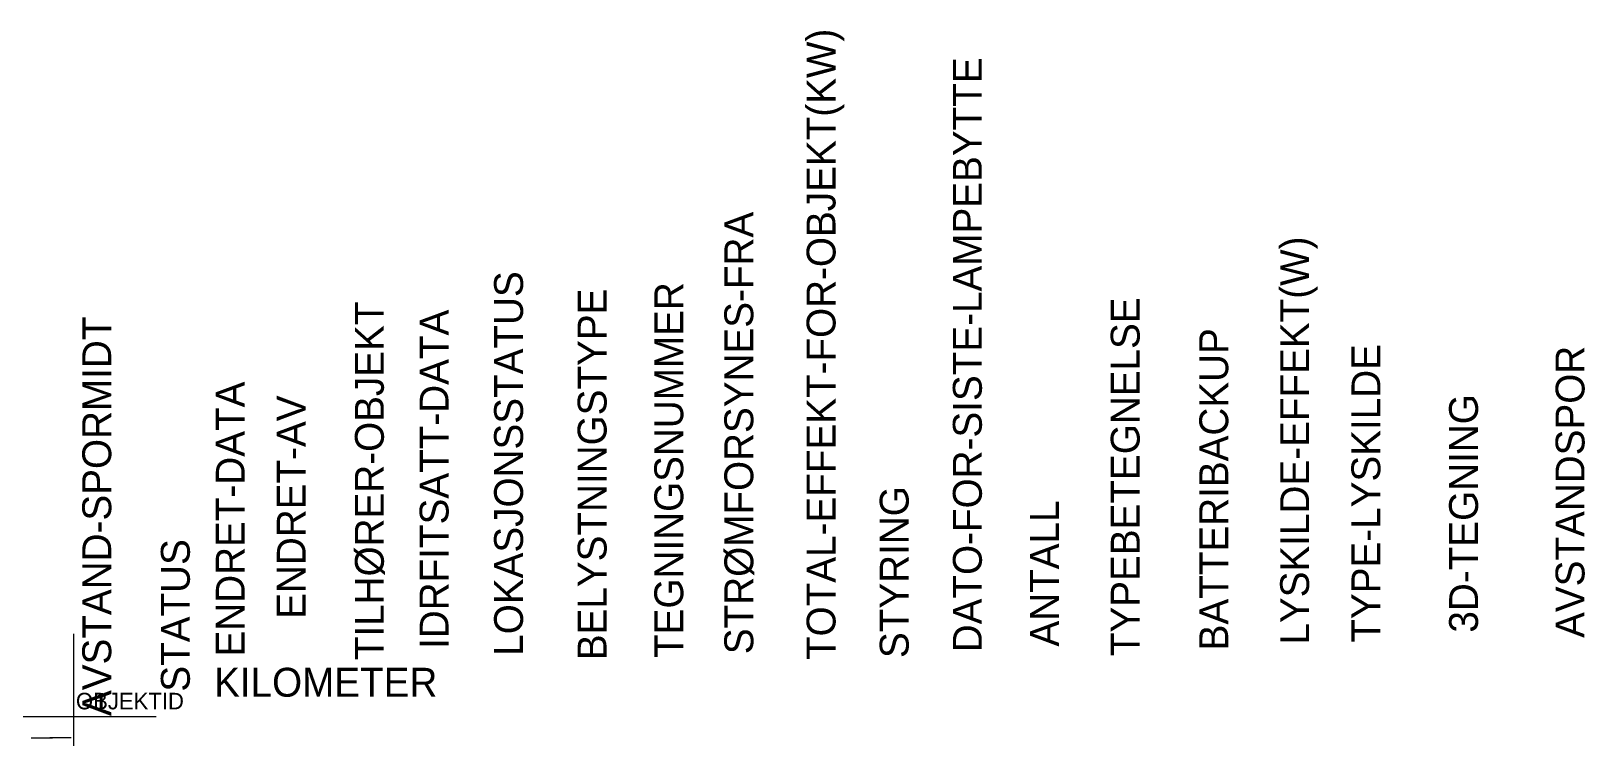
# Model space of a CAD drawing. Header units: metres. Extents: x -0.5 to 18.3, y -0.3 to 8.3.
import ezdxf

# ---------------------------------------------------------------- set-up
doc = ezdxf.new("R2010")
doc.units = ezdxf.units.M
doc.header["$PDMODE"] = 2
doc.header["$PDSIZE"] = 1
doc.layers.add('455147112', color=253, linetype='Continuous')
doc.layers.add('r_455147112', color=1, linetype='Continuous')

msp = doc.modelspace()

# ---------------------------------------------------------------- linework, layer by layer
at = {"layer": '455147112', "extrusion": (0, -1, 0)}
for p, q in [((0, 0, 4), (0, 0, 5)), ((-0.517, -0.26, 4.998), (-0.258, -0.26, 4.999)), ((-0.258, -0.26, 4.999), (-0.258, -0.26, 5))]:
    msp.add_line(p, q, dxfattribs=at)
at = {"layer": '455147112', "extrusion": (0, -1, 0), "elevation": 0.26}
msp.add_lwpolyline([(-0.032, -0.041), (-0.29, -0.042)], dxfattribs=at)
at = {"layer": 'r_455147112'}
msp.add_point((0, 0), dxfattribs=at)

# ---------------------------------------------------------------- texts
at = {"layer": '455147112', "flags": 1}
for tag, p, s in [('TOTAL-EFFEKT-FOR-OBJEKT(KW)', (9.227, 0.683), ''), ('DATO-FOR-SISTE-LAMPEBYTTE', (10.999, 0.777), ''), ('STRØMFORSYNES-FRA', (8.231, 0.754), ''), ('LYSKILDE-EFFEKT(W)', (14.963, 0.87), ''), ('LOKASJONSSTATUS', (5.442, 0.735), ''), ('BELYSTNINGSTYPE', (6.454, 0.681), ''), ('TEGNINGSNUMMER', (7.383, 0.708), 'K.008016'), ('TILHØRER-OBJEKT', (3.756, 0.681), ''), ('IDRFITSATT-DATA', (4.54, 0.817), '05.09.2017'), ('TYPEBETEGNELSE', (12.911, 0.73), 'URBAN 2 Itello'), ('AVSTAND-SPORMIDT', (0.454, 0.005), ''), ('BATTERIBACKUP', (13.984, 0.8), ''), ('TYPE-LYSKILDE', (15.826, 0.893), ''), ('ENDRET-DATA', (2.07, 0.726), '05.09.2017'), ('ENDRET-AV', (2.809, 1.182), ''), ('STYRING', (10.113, 0.707), ''), ('ANTALL', (11.932, 0.846), ''), ('STATUS', (1.406, 0.3), '')]:
    msp.add_attdef(tag, p, s, height=0.35, rotation=90, dxfattribs=at)
at = {"layer": '455147112'}
for tag, p in [('AVSTANDSPOR', (18.299, 0.951)), ('3D-TEGNING', (17.009, 1.015))]:
    msp.add_attdef(tag, p, '', height=0.35, rotation=90, dxfattribs=at)
at = {"layer": '455147112', "flags": 1}
msp.add_attdef('KILOMETER', (1.7, 0.239), '', height=0.35, dxfattribs=at)
at = {"layer": 'r_455147112'}
msp.add_attdef('OBJEKTID', (0.027, 0.086), 'ObjektID', height=0.2, dxfattribs=at)

doc.saveas('drawing.dxf')
